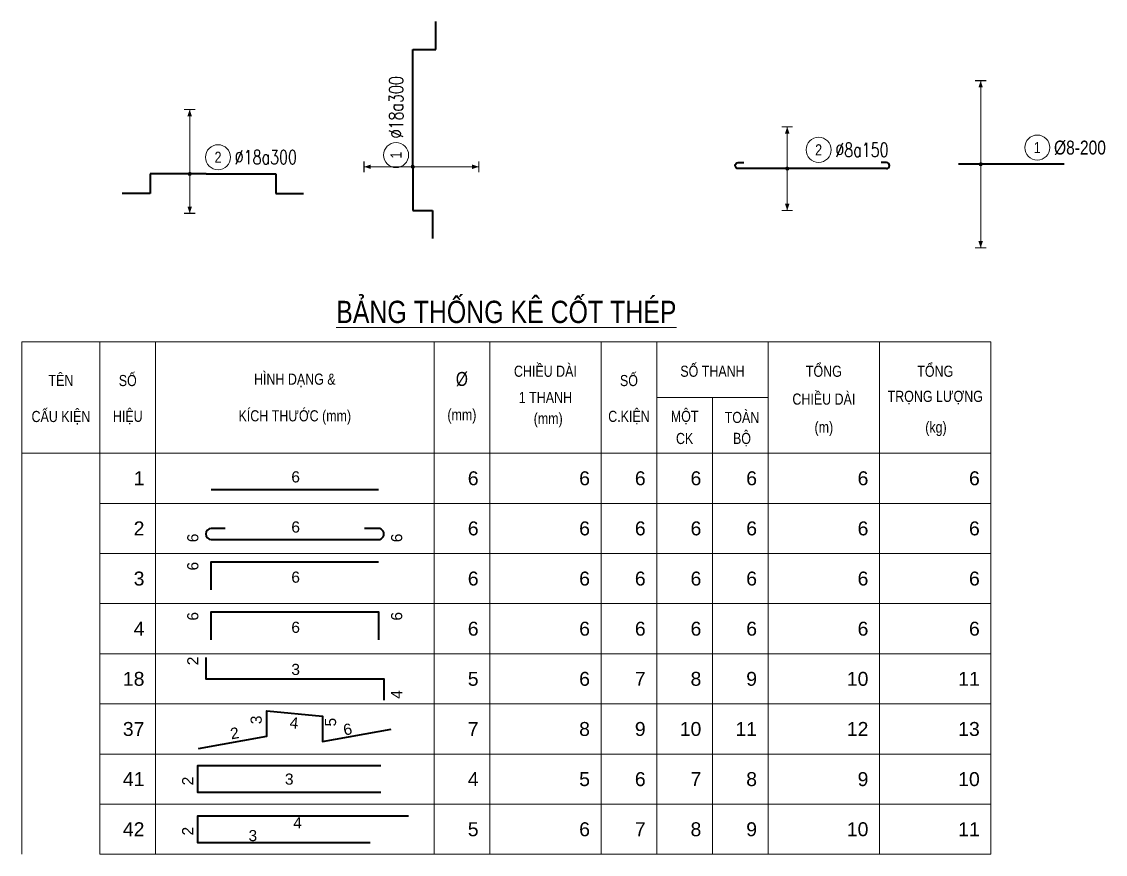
# Model space of a CAD drawing. Header units: millimetres. Extents: x -642477 to 1168880, y -27982 to 330379.
# Drawn here: x -515523 to -496063, y 11215 to 26161 of the extents above; entities that cross this region are included whole.
import ezdxf
from ezdxf.enums import TextEntityAlignment as Align

# ---------------------------------------------------------------- set-up
doc = ezdxf.new("R2010")
doc.units = ezdxf.units.MM
doc.linetypes.add('HIDDEN', pattern=[0.375, 0.25, -0.125])
doc.layers.get('0').update_dxf_attribs({"lineweight": 20})
for name, color, linetype, lineweight in [('kata_text', 7, 'Continuous', 30), ('kata_thep - H', 4, 'Continuous', 35), ('kata_thep - V', 4, 'HIDDEN', 35), ('NDC_S_DIM', 1, 'Continuous', 15), ('NDC_S_LEADER', 1, 'Continuous', 15), ('NDC_S_REBAR', 4, 'Continuous', 35), ('NDC_S_VN TEXT', 7, 'Continuous', 20), ('NDC_Table', 3, 'Continuous', 20)]:
    doc.layers.add(name, color=color, linetype=linetype, lineweight=lineweight)
doc.styles.add('ARIAL', font='arial.ttf', dxfattribs={"width": 0.8})
doc.styles.add('kata_text', font='arial.ttf', dxfattribs={"width": 0.8})
doc.styles.add('NDC_EN TXT', font='romans.shx', dxfattribs={"width": 0.8})

# ---------------------------------------------------------------- blocks, each defined once
blk = doc.blocks.new('*U518')
h = blk.add_hatch(color=6)
edge = h.paths.add_edge_path()
edge.add_arc((0, 0), 0.3, 0, 360)
at = {"layer": 'NDC_S_DIM', "color": 8}
for q in [(0, 8.75), (0, -11.85)]:
    blk.add_line((0, 0), q, dxfattribs=at)
for points in [[(-1, 8.75, 0.2, 0.2, 0), (1, 8.75, 0, 0, 0)], [(-1, -11.85, 0.2, 0.2, 0), (1, -11.85, 0, 0, 0)]]:
    blk.add_lwpolyline(points, format="xyseb", dxfattribs=at)
at = {"layer": 'NDC_S_DIM'}
blk.add_circle((2.1, 3), 2.25, dxfattribs=at)
at = {"layer": 'NDC_S_DIM', "color": 6}
blk.add_circle((0, 0), 0.3, dxfattribs=at)
at = {"layer": 'NDC_S_DIM', "color": 8}
for points in [[(-0.4, 7.55), (0, 8.75), (0.4, 7.55)], [(-0.4, -10.65), (0, -11.85), (0.4, -10.65)]]:
    blk.add_solid(points, dxfattribs=at)
at = {"layer": 'NDC_S_REBAR'}
for p, q in [((0, 0), (-7.85, 0)), ((-7.85, 0), (-7.85, -3.52)), ((0, 0), (21.05, 0)), ((21.05, 0), (21.05, -4.16)), ((-7.85, -3.52), (-12.85, -3.52)), ((21.05, -4.16), (26.05, -4.16))]:
    blk.add_line(p, q, dxfattribs=at)
at = {"layer": 'NDC_S_VN TEXT', "style": 'ARIAL', "width": 0.8}
blk.add_attdef('KHT', text='', height=2, dxfattribs=at).set_placement((2.1, 3), align=Align.MIDDLE_CENTER)
at = {"layer": 'NDC_S_VN TEXT', "color": 3, "style": 'NDC_EN TXT', "width": 0.75}
blk.add_attdef('DKT', (5.1, 1.75), '', height=2.5, dxfattribs=at)
blk = doc.blocks.new('*U164')
h = blk.add_hatch(color=6)
edge = h.paths.add_edge_path()
edge.add_arc((-4.18, 0), 0.3, 0, 360)
at = {"layer": 'NDC_S_DIM', "color": 8}
for q in [(-4.18, 7.5), (-4.18, -7.5)]:
    blk.add_line((-4.18, 0), q, dxfattribs=at)
for points in [[(-5.18, 7.5, 0.2, 0.2, 0), (-3.18, 7.5, 0, 0, 0)], [(-5.18, -7.5, 0.2, 0.2, 0), (-3.18, -7.5, 0, 0, 0)]]:
    blk.add_lwpolyline(points, format="xyseb", dxfattribs=at)
at = {"layer": 'NDC_S_DIM'}
blk.add_circle((1.46, 3.37), 2.25, dxfattribs=at)
at = {"layer": 'NDC_S_DIM', "color": 6}
blk.add_circle((-4.18, 0), 0.3, dxfattribs=at)
at = {"layer": 'NDC_S_DIM', "color": 8}
for points in [[(-4.58, 6.3), (-4.18, 7.5), (-3.78, 6.3)], [(-4.58, -6.3), (-4.18, -7.5), (-3.78, -6.3)]]:
    blk.add_solid(points, dxfattribs=at)
at = {"layer": 'NDC_S_REBAR'}
for p, q in [((0, 0), (-12.95, 0)), ((13.63, 0), (0, 0))]:
    blk.add_line(p, q, dxfattribs=at)
for points in [[(-12.95, 0, -0.96621), (-12.99, 1.1), (-11.99, 1.1)], [(13.63, 0, 0.96621), (13.67, 1.1), (12.67, 1.1)]]:
    blk.add_lwpolyline(points, format="xyb", dxfattribs=at)
at = {"layer": 'NDC_S_VN TEXT', "style": 'ARIAL', "width": 0.8}
blk.add_attdef('KHT', text='', height=2, dxfattribs=at).set_placement((1.46, 3.37), align=Align.MIDDLE_CENTER)
at = {"layer": 'NDC_S_VN TEXT', "color": 3, "style": 'NDC_EN TXT', "width": 0.75}
blk.add_attdef('DKT', (4.46, 2.12), '', height=2.5, dxfattribs=at)
blk = doc.blocks.new('*U519')
h = blk.add_hatch(color=6)
edge = h.paths.add_edge_path()
edge.add_arc((-2.99, 0), 0.3, 0, 360)
at = {"layer": 'NDC_S_DIM', "color": 8}
for q in [(-2.99, 11.57), (-2.99, -7.07)]:
    blk.add_line((-2.99, 0), q, dxfattribs=at)
for points in [[(-3.99, 11.57, 0.2, 0.2, 0), (-1.99, 11.57, 0, 0, 0)], [(-3.99, -7.07, 0.2, 0.2, 0), (-1.99, -7.07, 0, 0, 0)]]:
    blk.add_lwpolyline(points, format="xyseb", dxfattribs=at)
at = {"layer": 'NDC_S_DIM'}
blk.add_circle((2.1, 3), 2.25, dxfattribs=at)
at = {"layer": 'NDC_S_DIM', "color": 6}
blk.add_circle((-2.99, 0), 0.3, dxfattribs=at)
at = {"layer": 'NDC_S_DIM', "color": 8}
for points in [[(-3.39, 10.37), (-2.99, 11.57), (-2.59, 10.37)], [(-3.39, -5.87), (-2.99, -7.07), (-2.59, -5.87)]]:
    blk.add_solid(points, dxfattribs=at)
at = {"layer": 'NDC_S_REBAR'}
for p, q in [((0, 0), (-10.09, 0)), ((-10.09, 0), (-10.09, -3.5)), ((0, 0), (12.46, 0)), ((12.46, 0), (12.46, -3.5)), ((-10.09, -3.5), (-15.09, -3.5)), ((12.46, -3.5), (17.46, -3.5))]:
    blk.add_line(p, q, dxfattribs=at)
at = {"layer": 'NDC_S_VN TEXT', "style": 'ARIAL', "width": 0.8}
blk.add_attdef('KHT', text='', height=2, dxfattribs=at).set_placement((2.1, 3), align=Align.MIDDLE_CENTER)
at = {"layer": 'NDC_S_VN TEXT', "color": 3, "style": 'NDC_EN TXT', "width": 0.75}
blk.add_attdef('DKT', (5.1, 1.75), '', height=2.5, dxfattribs=at)
blk = doc.blocks.new('dang01')
at = {"layer": 'NDC_S_REBAR'}
blk.add_line((3405, -650), (6405, -650), dxfattribs=at)
at = {"layer": 'NDC_Table'}
for p, q in [((0, 0), (0, -900)), ((1405, 0), (1405, -900)), ((2405, 0), (2405, -900)), ((7405, 0), (7405, -900)), ((8405, 0), (8405, -900)), ((10405, 0), (10405, -900)), ((11405, 0), (11405, -900)), ((12405, 0), (12405, -900)), ((13405, 0), (13405, -900)), ((15405, 0), (15405, -900)), ((17405, 0), (17405, -900)), ((1405, -900), (17405, -900))]:
    blk.add_line(p, q, dxfattribs=at)
at = {"layer": 'NDC_S_VN TEXT', "style": 'ARIAL'}
for p in [(2205, -450), (8205, -450), (10205, -450), (11205, -450), (12205, -450), (13205, -450), (15205, -450), (17205, -450)]:
    blk.add_attdef('D03', text='', height=250, dxfattribs=at).set_placement(p, align=Align.MIDDLE_RIGHT)
blk.add_attdef('00000000', text='', height=200, dxfattribs=at).set_placement((4920, -425), align=Align.MIDDLE_CENTER)
blk = doc.blocks.new('dang02')
at = {"layer": 'NDC_S_REBAR'}
blk.add_lwpolyline([(3655, -450), (3405, -450, 1), (3405, -650), (6405, -650, 1.000854), (6405, -450), (6155, -450)], format="xyb", dxfattribs=at)
at = {"layer": 'NDC_Table'}
for p, q in [((0, 0), (0, -900)), ((1405, 0), (1405, -900)), ((2405, 0), (2405, -900)), ((7405, 0), (7405, -900)), ((8405, 0), (8405, -900)), ((10405, 0), (10405, -900)), ((11405, 0), (11405, -900)), ((12405, 0), (12405, -900)), ((13405, 0), (13405, -900)), ((15405, 0), (15405, -900)), ((17405, 0), (17405, -900)), ((1405, -900), (17405, -900))]:
    blk.add_line(p, q, dxfattribs=at)
at = {"layer": 'NDC_S_VN TEXT', "style": 'ARIAL'}
for p in [(2205, -450), (8205, -450), (10205, -450), (11205, -450), (12205, -450), (13205, -450), (15205, -450), (17205, -450)]:
    blk.add_attdef('D03', text='', height=250, dxfattribs=at).set_placement(p, align=Align.MIDDLE_RIGHT)
for p in [(3073, -699), (6733, -699)]:
    blk.add_attdef('D03', text='', height=200, rotation=90, dxfattribs=at).set_placement(p, align=Align.MIDDLE_LEFT)
blk.add_attdef('D03', text='', height=200, dxfattribs=at).set_placement((4920, -425), align=Align.MIDDLE_CENTER)
blk = doc.blocks.new('dang03')
at = {"layer": 'NDC_S_REBAR'}
blk.add_lwpolyline([(3405, -650), (3405, -150), (6405, -150)], dxfattribs=at)
at = {"layer": 'NDC_Table'}
for p, q in [((0, 0), (0, -900)), ((1405, 0), (1405, -900)), ((2405, 0), (2405, -900)), ((7405, 0), (7405, -900)), ((8405, 0), (8405, -900)), ((10405, 0), (10405, -900)), ((11405, 0), (11405, -900)), ((12405, 0), (12405, -900)), ((13405, 0), (13405, -900)), ((15405, 0), (15405, -900)), ((17405, 0), (17405, -900)), ((1405, -900), (17405, -900))]:
    blk.add_line(p, q, dxfattribs=at)
at = {"layer": 'NDC_S_VN TEXT', "style": 'ARIAL'}
blk.add_attdef('09', text='', height=200, rotation=90, dxfattribs=at).set_placement((3073, -150), align=Align.MIDDLE_RIGHT)
for tag, p in [('10', (2205, -450)), ('07', (8205, -450)), ('06', (10205, -450)), ('05', (11205, -450)), ('04', (12205, -450)), ('03', (13205, -450)), ('02', (15205, -450)), ('01', (17205, -450))]:
    blk.add_attdef(tag, text='', height=250, dxfattribs=at).set_placement(p, align=Align.MIDDLE_RIGHT)
blk.add_attdef('08', text='', height=200, dxfattribs=at).set_placement((4920, -425), align=Align.MIDDLE_CENTER)
blk = doc.blocks.new('dang04')
at = {"layer": 'NDC_S_REBAR'}
blk.add_lwpolyline([(3405, -650), (3405, -150), (6405, -150), (6405, -650)], dxfattribs=at)
at = {"layer": 'NDC_Table'}
for p, q in [((0, 0), (0, -900)), ((1405, 0), (1405, -900)), ((2405, 0), (2405, -900)), ((7405, 0), (7405, -900)), ((8405, 0), (8405, -900)), ((10405, 0), (10405, -900)), ((11405, 0), (11405, -900)), ((12405, 0), (12405, -900)), ((13405, 0), (13405, -900)), ((15405, 0), (15405, -900)), ((17405, 0), (17405, -900)), ((1405, -900), (17405, -900))]:
    blk.add_line(p, q, dxfattribs=at)
at = {"layer": 'NDC_S_VN TEXT', "style": 'ARIAL'}
for p in [(3073, -150), (6733, -150)]:
    blk.add_attdef('D03', text='', height=200, rotation=90, dxfattribs=at).set_placement(p, align=Align.MIDDLE_RIGHT)
for p in [(2205, -450), (8205, -450), (10205, -450), (11205, -450), (12205, -450), (13205, -450), (15205, -450), (17205, -450)]:
    blk.add_attdef('D03', text='', height=250, dxfattribs=at).set_placement(p, align=Align.MIDDLE_RIGHT)
blk.add_attdef('D03', text='', height=200, dxfattribs=at).set_placement((4920, -425), align=Align.MIDDLE_CENTER)
blk = doc.blocks.new('dang18')
at = {"layer": 'NDC_S_REBAR'}
blk.add_lwpolyline([(3305, -69), (3305, -450), (6505, -450), (6505, -831)], dxfattribs=at)
at = {"layer": 'NDC_Table'}
for p, q in [((0, 0), (0, -900)), ((1405, 0), (1405, -900)), ((2405, 0), (2405, -900)), ((7405, 0), (7405, -900)), ((8405, 0), (8405, -900)), ((10405, 0), (10405, -900)), ((11405, 0), (11405, -900)), ((12405, 0), (12405, -900)), ((13405, 0), (13405, -900)), ((15405, 0), (15405, -900)), ((17405, 0), (17405, -900)), ((1405, -900), (17405, -900))]:
    blk.add_line(p, q, dxfattribs=at)
at = {"layer": 'NDC_S_VN TEXT', "style": 'ARIAL'}
blk.add_attdef('002', text='', height=200, rotation=90, dxfattribs=at).set_placement((3073, -52), align=Align.MIDDLE_RIGHT)
blk.add_attdef('003', text='', height=200, dxfattribs=at).set_placement((4920, -281), align=Align.MIDDLE_CENTER)
for tag, p in [('001', (2205, -450)), ('005', (8205, -450)), ('006', (10205, -450)), ('007', (11205, -450)), ('008', (12205, -450)), ('009', (13205, -450)), ('010', (15205, -450)), ('011', (17205, -450))]:
    blk.add_attdef(tag, text='', height=250, dxfattribs=at).set_placement(p, align=Align.MIDDLE_RIGHT)
blk.add_attdef('004', text='', height=200, rotation=90, dxfattribs=at).set_placement((6733, -809), align=Align.MIDDLE_LEFT)
blk = doc.blocks.new('dang37')
at = {"layer": 'NDC_S_REBAR'}
blk.add_lwpolyline([(3175, -799), (4405, -579), (4405, -122), (5400, -220), (5400, -677), (6636, -455)], dxfattribs=at)
at = {"layer": 'NDC_Table'}
for p, q in [((0, 0), (0, -900)), ((1405, 0), (1405, -900)), ((2405, 0), (2405, -900)), ((7405, 0), (7405, -900)), ((8405, 0), (8405, -900)), ((10405, 0), (10405, -900)), ((11405, 0), (11405, -900)), ((12405, 0), (12405, -900)), ((13405, 0), (13405, -900)), ((15405, 0), (15405, -900)), ((17405, 0), (17405, -900)), ((1405, -900), (17405, -900))]:
    blk.add_line(p, q, dxfattribs=at)
at = {"layer": 'NDC_S_VN TEXT', "style": 'ARIAL'}
for tag, rotation, p in [('003', 90, (4211, -287)), ('005', 90, (5546, -328)), ('004', 354, (4892, -340))]:
    blk.add_attdef(tag, text='', height=200, rotation=rotation, dxfattribs=at).set_placement(p, align=Align.MIDDLE_CENTER)
for tag, p in [('001', (2205, -450)), ('007', (8205, -450)), ('008', (10205, -450)), ('009', (11205, -450)), ('010', (12205, -450)), ('011', (13205, -450)), ('012', (15205, -450)), ('013', (17205, -450))]:
    blk.add_attdef(tag, text='', height=250, dxfattribs=at).set_placement(p, align=Align.MIDDLE_RIGHT)
blk.add_attdef('006', text='', height=200, rotation=10, dxfattribs=at).set_placement((5777, -469), align=Align.MIDDLE_LEFT)
blk.add_attdef('002', text='', height=200, rotation=10, dxfattribs=at).set_placement((3852, -683), align=Align.BOTTOM_CENTER)
blk = doc.blocks.new('dang41')
at = {"layer": 'NDC_S_REBAR'}
blk.add_lwpolyline([(6449, -692), (3161, -692), (3161, -208), (6449, -208)], dxfattribs=at)
at = {"layer": 'NDC_Table'}
for p, q in [((0, 0), (0, -900)), ((1405, 0), (1405, -900)), ((2405, 0), (2405, -900)), ((7405, 0), (7405, -900)), ((8405, 0), (8405, -900)), ((10405, 0), (10405, -900)), ((11405, 0), (11405, -900)), ((12405, 0), (12405, -900)), ((13405, 0), (13405, -900)), ((15405, 0), (15405, -900)), ((17405, 0), (17405, -900)), ((1405, -900), (17405, -900))]:
    blk.add_line(p, q, dxfattribs=at)
at = {"layer": 'NDC_S_VN TEXT', "style": 'ARIAL'}
for tag, p in [('001', (2205, -450)), ('004', (8205, -450)), ('005', (10205, -450)), ('006', (11205, -450)), ('007', (12205, -450)), ('08', (13205, -450)), ('009', (15205, -450)), ('010', (17205, -450))]:
    blk.add_attdef(tag, text='', height=250, dxfattribs=at).set_placement(p, align=Align.MIDDLE_RIGHT)
blk.add_attdef('002', text='', height=200, rotation=90, dxfattribs=at).set_placement((2981, -484), align=Align.MIDDLE_CENTER)
blk.add_attdef('003', text='', height=200, dxfattribs=at).set_placement((4805, -450), align=Align.MIDDLE_CENTER)
blk = doc.blocks.new('dang42')
at = {"layer": 'NDC_S_REBAR'}
blk.add_lwpolyline([(6257, -692), (3161, -692), (3161, -208), (6949, -208)], dxfattribs=at)
at = {"layer": 'NDC_Table'}
for p, q in [((0, 0), (0, -900)), ((1405, 0), (1405, -900)), ((2405, 0), (2405, -900)), ((7405, 0), (7405, -900)), ((8405, 0), (8405, -900)), ((10405, 0), (10405, -900)), ((11405, 0), (11405, -900)), ((12405, 0), (12405, -900)), ((13405, 0), (13405, -900)), ((15405, 0), (15405, -900)), ((17405, 0), (17405, -900)), ((1405, -900), (17405, -900))]:
    blk.add_line(p, q, dxfattribs=at)
at = {"layer": 'NDC_S_VN TEXT', "style": 'ARIAL'}
for tag, p in [('001', (2205, -450)), ('005', (8205, -450)), ('006', (10205, -450)), ('007', (11205, -450)), ('008', (12205, -450)), ('09', (13205, -450)), ('010', (15205, -450)), ('011', (17205, -450))]:
    blk.add_attdef(tag, text='', height=250, dxfattribs=at).set_placement(p, align=Align.MIDDLE_RIGHT)
blk.add_attdef('002', text='', height=200, rotation=90, dxfattribs=at).set_placement((2981, -484), align=Align.MIDDLE_CENTER)
for tag, p in [('004', (4954, -335)), ('003', (4151, -564))]:
    blk.add_attdef(tag, text='', height=200, dxfattribs=at).set_placement(p, align=Align.MIDDLE_CENTER)
blk = doc.blocks.new('Tieude')
at = {"layer": 'NDC_Table'}
for p, q in [((0, 2000), (0, 0)), ((0, 2000), (17405, 2000)), ((1405, 2000), (1405, 0)), ((2405, 2000), (2405, 0)), ((7405, 2000), (7405, 0)), ((8405, 2000), (8405, 0)), ((10405, 2000), (10405, 0)), ((11405, 1000), (11405, 2000)), ((13405, 2000), (13405, 0)), ((15405, 2000), (15405, 0)), ((17405, 2000), (17405, 0)), ((11405, 1000), (13405, 1000)), ((11405, 1000), (11405, 0)), ((12405, 1000), (12405, 0)), ((0, 0), (17405, 0))]:
    blk.add_line(p, q, dxfattribs=at)
at = {"layer": 'NDC_S_VN TEXT', "style": 'ARIAL', "width": 0.8}
for s, height, p in [('%%UBẢNG THỐNG KÊ CỐT THÉP', 400, (8703, 2594)), ('CHIỀU DÀI', 200, (9405, 1500)), ('SỐ THANH', 200, (12405, 1500)), ('TỔNG', 200, (14405, 1500)), ('TỔNG', 200, (16405, 1500)), ('TÊN', 200, (705, 1333)), ('SỐ', 200, (1905, 1333)), ('HÌNH DẠNG &', 200, (4905, 1333)), ('%%C', 250, (7905, 1333)), ('SỐ', 200, (10905, 1333)), ('1 THANH', 200, (9405, 1000)), ('CHIỀU DÀI', 200, (14405, 1000)), ('TRỌNG LƯỢNG', 200, (16405, 1000)), ('CẤU KIỆN', 200, (705, 667)), ('HIỆU', 200, (1905, 667)), ('KÍCH THƯỚC (mm)', 200, (4905, 667)), ('(mm)', 200, (7905, 667)), ('C.KIỆN', 200, (10905, 667)), ('MỘT', 200, (11905, 667)), ('TOÀN', 200, (12935, 667)), ('(mm)', 200, (9455, 599)), ('BỘ', 200, (12935, 271)), ('(m)', 200, (14405, 443)), ('(kg)', 200, (16418, 443)), ('CK', 200, (11905, 264))]:
    blk.add_text(s, height=height, dxfattribs=at).set_placement(p, align=Align.MIDDLE)
blk = doc.blocks.new('Bo tri thep bien phap')
h = blk.add_hatch(color=6)
edge = h.paths.add_edge_path()
edge.add_arc((-3, 0), 0.3, 0, 360)
at = {"layer": 'NDC_S_DIM', "color": 8}
for q in [(-3, 15), (-3, -15)]:
    blk.add_line((-3, 0), q, dxfattribs=at)
for points in [[(-4, 15, 0.2, 0.2, 0), (-2, 15, 0, 0, 0)], [(-4, -15, 0.2, 0.2, 0), (-2, -15, 0, 0, 0)]]:
    blk.add_lwpolyline(points, format="xyseb", dxfattribs=at)
at = {"layer": 'NDC_S_DIM'}
blk.add_circle((7.17, 3), 2.25, dxfattribs=at)
at = {"layer": 'NDC_S_DIM', "color": 6}
blk.add_circle((-3, 0), 0.3, dxfattribs=at)
at = {"layer": 'NDC_S_DIM', "color": 8}
for points in [[(-3.4, 13.8), (-3, 15), (-2.6, 13.8)], [(-3.4, -13.8), (-3, -15), (-2.6, -13.8)]]:
    blk.add_solid(points, dxfattribs=at)
at = {"layer": 'NDC_S_REBAR'}
for p, q in [((0, 0), (-7, 0)), ((12, 0), (0, 0))]:
    blk.add_line(p, q, dxfattribs=at)
at = {"layer": 'NDC_S_VN TEXT', "style": 'ARIAL', "width": 0.8}
blk.add_attdef('KHT', text='', height=2, dxfattribs=at).set_placement((7.17, 3), align=Align.MIDDLE_CENTER)
at = {"layer": 'NDC_S_VN TEXT', "color": 3, "style": 'NDC_EN TXT', "width": 0.75}
blk.add_attdef('DKT', (10.17, 1.75), '', height=2.5, dxfattribs=at)
blk = doc.blocks.new('Iso san')
at = {"layer": 'kata_text'}
blk.add_blockref('Tieude', (0, 0), dxfattribs=at)
ref = blk.add_blockref('dang01', (0, 0), dxfattribs=at)
ref.add_attrib('D03', '1', dxfattribs={"height": 250, "style": 'kata_text'}).set_placement((2205, -450), align=Align.MIDDLE_RIGHT)
ref.add_attrib('00000000', '6', dxfattribs={"height": 200, "style": 'kata_text'}).set_placement((4920, -425), align=Align.MIDDLE_CENTER)
ref.add_attrib('D03', '6', dxfattribs={"height": 250, "style": 'kata_text'}).set_placement((8205, -450), align=Align.MIDDLE_RIGHT)
ref.add_attrib('D03', '6', dxfattribs={"height": 250, "style": 'kata_text'}).set_placement((10205, -450), align=Align.MIDDLE_RIGHT)
ref.add_attrib('D03', '6', dxfattribs={"height": 250, "style": 'kata_text'}).set_placement((11205, -450), align=Align.MIDDLE_RIGHT)
ref.add_attrib('D03', '6', dxfattribs={"height": 250, "style": 'kata_text'}).set_placement((12205, -450), align=Align.MIDDLE_RIGHT)
ref.add_attrib('D03', '6', dxfattribs={"height": 250, "style": 'kata_text'}).set_placement((13205, -450), align=Align.MIDDLE_RIGHT)
ref.add_attrib('D03', '6', dxfattribs={"height": 250, "style": 'kata_text'}).set_placement((15205, -450), align=Align.MIDDLE_RIGHT)
ref.add_attrib('D03', '6', dxfattribs={"height": 250, "style": 'kata_text'}).set_placement((17205, -450), align=Align.MIDDLE_RIGHT)
ref = blk.add_blockref('dang02', (0, -900), dxfattribs=at)
ref.add_attrib('D03', '2', dxfattribs={"height": 250, "style": 'kata_text'}).set_placement((2205, -1350), align=Align.MIDDLE_RIGHT)
ref.add_attrib('D03', '6', dxfattribs={"height": 200, "rotation": 90, "style": 'kata_text'}).set_placement((3073, -1599), align=Align.MIDDLE_LEFT)
ref.add_attrib('D03', '6', dxfattribs={"height": 200, "style": 'kata_text'}).set_placement((4920, -1325), align=Align.MIDDLE_CENTER)
ref.add_attrib('D03', '6', dxfattribs={"height": 200, "rotation": 90, "style": 'kata_text'}).set_placement((6733, -1599), align=Align.MIDDLE_LEFT)
ref.add_attrib('D03', '6', dxfattribs={"height": 250, "style": 'kata_text'}).set_placement((8205, -1350), align=Align.MIDDLE_RIGHT)
ref.add_attrib('D03', '6', dxfattribs={"height": 250, "style": 'kata_text'}).set_placement((10205, -1350), align=Align.MIDDLE_RIGHT)
ref.add_attrib('D03', '6', dxfattribs={"height": 250, "style": 'kata_text'}).set_placement((11205, -1350), align=Align.MIDDLE_RIGHT)
ref.add_attrib('D03', '6', dxfattribs={"height": 250, "style": 'kata_text'}).set_placement((12205, -1350), align=Align.MIDDLE_RIGHT)
ref.add_attrib('D03', '6', dxfattribs={"height": 250, "style": 'kata_text'}).set_placement((13205, -1350), align=Align.MIDDLE_RIGHT)
ref.add_attrib('D03', '6', dxfattribs={"height": 250, "style": 'kata_text'}).set_placement((15205, -1350), align=Align.MIDDLE_RIGHT)
ref.add_attrib('D03', '6', dxfattribs={"height": 250, "style": 'kata_text'}).set_placement((17205, -1350), align=Align.MIDDLE_RIGHT)
ref = blk.add_blockref('dang03', (0, -1800), dxfattribs=at)
ref.add_attrib('10', '3', dxfattribs={"height": 250, "style": 'kata_text'}).set_placement((2205, -2250), align=Align.MIDDLE_RIGHT)
ref.add_attrib('09', '6', dxfattribs={"height": 200, "rotation": 90, "style": 'kata_text'}).set_placement((3073, -1950), align=Align.MIDDLE_RIGHT)
ref.add_attrib('08', '6', dxfattribs={"height": 200, "style": 'kata_text'}).set_placement((4920, -2225), align=Align.MIDDLE_CENTER)
ref.add_attrib('07', '6', dxfattribs={"height": 250, "style": 'kata_text'}).set_placement((8205, -2250), align=Align.MIDDLE_RIGHT)
ref.add_attrib('06', '6', dxfattribs={"height": 250, "style": 'kata_text'}).set_placement((10205, -2250), align=Align.MIDDLE_RIGHT)
ref.add_attrib('05', '6', dxfattribs={"height": 250, "style": 'kata_text'}).set_placement((11205, -2250), align=Align.MIDDLE_RIGHT)
ref.add_attrib('04', '6', dxfattribs={"height": 250, "style": 'kata_text'}).set_placement((12205, -2250), align=Align.MIDDLE_RIGHT)
ref.add_attrib('03', '6', dxfattribs={"height": 250, "style": 'kata_text'}).set_placement((13205, -2250), align=Align.MIDDLE_RIGHT)
ref.add_attrib('02', '6', dxfattribs={"height": 250, "style": 'kata_text'}).set_placement((15205, -2250), align=Align.MIDDLE_RIGHT)
ref.add_attrib('01', '6', dxfattribs={"height": 250, "style": 'kata_text'}).set_placement((17205, -2250), align=Align.MIDDLE_RIGHT)
ref = blk.add_blockref('dang04', (0, -2700), dxfattribs=at)
ref.add_attrib('D03', '4', dxfattribs={"height": 250, "style": 'kata_text'}).set_placement((2205, -3150), align=Align.MIDDLE_RIGHT)
ref.add_attrib('D03', '6', dxfattribs={"height": 200, "rotation": 90, "style": 'kata_text'}).set_placement((3073, -2850), align=Align.MIDDLE_RIGHT)
ref.add_attrib('D03', '6', dxfattribs={"height": 200, "style": 'kata_text'}).set_placement((4920, -3125), align=Align.MIDDLE_CENTER)
ref.add_attrib('D03', '6', dxfattribs={"height": 200, "rotation": 90, "style": 'kata_text'}).set_placement((6733, -2850), align=Align.MIDDLE_RIGHT)
ref.add_attrib('D03', '6', dxfattribs={"height": 250, "style": 'kata_text'}).set_placement((8205, -3150), align=Align.MIDDLE_RIGHT)
ref.add_attrib('D03', '6', dxfattribs={"height": 250, "style": 'kata_text'}).set_placement((10205, -3150), align=Align.MIDDLE_RIGHT)
ref.add_attrib('D03', '6', dxfattribs={"height": 250, "style": 'kata_text'}).set_placement((11205, -3150), align=Align.MIDDLE_RIGHT)
ref.add_attrib('D03', '6', dxfattribs={"height": 250, "style": 'kata_text'}).set_placement((12205, -3150), align=Align.MIDDLE_RIGHT)
ref.add_attrib('D03', '6', dxfattribs={"height": 250, "style": 'kata_text'}).set_placement((13205, -3150), align=Align.MIDDLE_RIGHT)
ref.add_attrib('D03', '6', dxfattribs={"height": 250, "style": 'kata_text'}).set_placement((15205, -3150), align=Align.MIDDLE_RIGHT)
ref.add_attrib('D03', '6', dxfattribs={"height": 250, "style": 'kata_text'}).set_placement((17205, -3150), align=Align.MIDDLE_RIGHT)
ref = blk.add_blockref('dang18', (0, -3600), dxfattribs=at)
ref.add_attrib('001', '18', dxfattribs={"height": 250, "style": 'kata_text'}).set_placement((2205, -4050), align=Align.MIDDLE_RIGHT)
ref.add_attrib('002', '2', dxfattribs={"height": 200, "rotation": 90, "style": 'kata_text'}).set_placement((3073, -3652), align=Align.MIDDLE_RIGHT)
ref.add_attrib('003', '3', dxfattribs={"height": 200, "style": 'kata_text'}).set_placement((4920, -3881), align=Align.MIDDLE_CENTER)
ref.add_attrib('004', '4', dxfattribs={"height": 200, "rotation": 90, "style": 'kata_text'}).set_placement((6733, -4409), align=Align.MIDDLE_LEFT)
ref.add_attrib('005', '5', dxfattribs={"height": 250, "style": 'kata_text'}).set_placement((8205, -4050), align=Align.MIDDLE_RIGHT)
ref.add_attrib('006', '6', dxfattribs={"height": 250, "style": 'kata_text'}).set_placement((10205, -4050), align=Align.MIDDLE_RIGHT)
ref.add_attrib('007', '7', dxfattribs={"height": 250, "style": 'kata_text'}).set_placement((11205, -4050), align=Align.MIDDLE_RIGHT)
ref.add_attrib('008', '8', dxfattribs={"height": 250, "style": 'kata_text'}).set_placement((12205, -4050), align=Align.MIDDLE_RIGHT)
ref.add_attrib('009', '9', dxfattribs={"height": 250, "style": 'kata_text'}).set_placement((13205, -4050), align=Align.MIDDLE_RIGHT)
ref.add_attrib('010', '10', dxfattribs={"height": 250, "style": 'kata_text'}).set_placement((15205, -4050), align=Align.MIDDLE_RIGHT)
ref.add_attrib('011', '11', dxfattribs={"height": 250, "style": 'kata_text'}).set_placement((17205, -4050), align=Align.MIDDLE_RIGHT)
ref = blk.add_blockref('dang37', (0, -4500), dxfattribs=at)
ref.add_attrib('001', '37', dxfattribs={"height": 250, "style": 'kata_text'}).set_placement((2205, -4950), align=Align.MIDDLE_RIGHT)
ref.add_attrib('002', '2', dxfattribs={"height": 200, "rotation": 10, "style": 'kata_text'}).set_placement((3852, -5183), align=Align.BOTTOM_CENTER)
ref.add_attrib('003', '3', dxfattribs={"height": 200, "rotation": 90, "style": 'kata_text'}).set_placement((4211, -4787), align=Align.MIDDLE_CENTER)
ref.add_attrib('004', '4', dxfattribs={"height": 200, "rotation": 354, "style": 'kata_text'}).set_placement((4892, -4840), align=Align.MIDDLE_CENTER)
ref.add_attrib('005', '5', dxfattribs={"height": 200, "rotation": 90, "style": 'kata_text'}).set_placement((5546, -4828), align=Align.MIDDLE_CENTER)
ref.add_attrib('006', '6', dxfattribs={"height": 200, "rotation": 10, "style": 'kata_text'}).set_placement((5777, -4969), align=Align.MIDDLE_LEFT)
ref.add_attrib('007', '7', dxfattribs={"height": 250, "style": 'kata_text'}).set_placement((8205, -4950), align=Align.MIDDLE_RIGHT)
ref.add_attrib('008', '8', dxfattribs={"height": 250, "style": 'kata_text'}).set_placement((10205, -4950), align=Align.MIDDLE_RIGHT)
ref.add_attrib('009', '9', dxfattribs={"height": 250, "style": 'kata_text'}).set_placement((11205, -4950), align=Align.MIDDLE_RIGHT)
ref.add_attrib('010', '10', dxfattribs={"height": 250, "style": 'kata_text'}).set_placement((12205, -4950), align=Align.MIDDLE_RIGHT)
ref.add_attrib('011', '11', dxfattribs={"height": 250, "style": 'kata_text'}).set_placement((13205, -4950), align=Align.MIDDLE_RIGHT)
ref.add_attrib('012', '12', dxfattribs={"height": 250, "style": 'kata_text'}).set_placement((15205, -4950), align=Align.MIDDLE_RIGHT)
ref.add_attrib('013', '13', dxfattribs={"height": 250, "style": 'kata_text'}).set_placement((17205, -4950), align=Align.MIDDLE_RIGHT)
ref = blk.add_blockref('dang41', (0, -5400), dxfattribs=at)
ref.add_attrib('001', '41', dxfattribs={"height": 250, "style": 'kata_text'}).set_placement((2205, -5850), align=Align.MIDDLE_RIGHT)
ref.add_attrib('003', '3', dxfattribs={"height": 200, "style": 'kata_text'}).set_placement((4805, -5850), align=Align.MIDDLE_CENTER)
ref.add_attrib('002', '2', dxfattribs={"height": 200, "rotation": 90, "style": 'kata_text'}).set_placement((2981, -5884), align=Align.MIDDLE_CENTER)
ref.add_attrib('004', '4', dxfattribs={"height": 250, "style": 'kata_text'}).set_placement((8205, -5850), align=Align.MIDDLE_RIGHT)
ref.add_attrib('005', '5', dxfattribs={"height": 250, "style": 'kata_text'}).set_placement((10205, -5850), align=Align.MIDDLE_RIGHT)
ref.add_attrib('006', '6', dxfattribs={"height": 250, "style": 'kata_text'}).set_placement((11205, -5850), align=Align.MIDDLE_RIGHT)
ref.add_attrib('007', '7', dxfattribs={"height": 250, "style": 'kata_text'}).set_placement((12205, -5850), align=Align.MIDDLE_RIGHT)
ref.add_attrib('08', '8', dxfattribs={"height": 250, "style": 'kata_text'}).set_placement((13205, -5850), align=Align.MIDDLE_RIGHT)
ref.add_attrib('009', '9', dxfattribs={"height": 250, "style": 'kata_text'}).set_placement((15205, -5850), align=Align.MIDDLE_RIGHT)
ref.add_attrib('010', '10', dxfattribs={"height": 250, "style": 'kata_text'}).set_placement((17205, -5850), align=Align.MIDDLE_RIGHT)
ref = blk.add_blockref('dang42', (0, -6300), dxfattribs=at)
ref.add_attrib('001', '42', dxfattribs={"height": 250, "style": 'kata_text'}).set_placement((2205, -6750), align=Align.MIDDLE_RIGHT)
ref.add_attrib('003', '3', dxfattribs={"height": 200, "style": 'kata_text'}).set_placement((4151, -6864), align=Align.MIDDLE_CENTER)
ref.add_attrib('002', '2', dxfattribs={"height": 200, "rotation": 90, "style": 'kata_text'}).set_placement((2981, -6784), align=Align.MIDDLE_CENTER)
ref.add_attrib('004', '4', dxfattribs={"height": 200, "style": 'kata_text'}).set_placement((4954, -6635), align=Align.MIDDLE_CENTER)
ref.add_attrib('005', '5', dxfattribs={"height": 250, "style": 'kata_text'}).set_placement((8205, -6750), align=Align.MIDDLE_RIGHT)
ref.add_attrib('006', '6', dxfattribs={"height": 250, "style": 'kata_text'}).set_placement((10205, -6750), align=Align.MIDDLE_RIGHT)
ref.add_attrib('007', '7', dxfattribs={"height": 250, "style": 'kata_text'}).set_placement((11205, -6750), align=Align.MIDDLE_RIGHT)
ref.add_attrib('008', '8', dxfattribs={"height": 250, "style": 'kata_text'}).set_placement((12205, -6750), align=Align.MIDDLE_RIGHT)
ref.add_attrib('09', '9', dxfattribs={"height": 250, "style": 'kata_text'}).set_placement((13205, -6750), align=Align.MIDDLE_RIGHT)
ref.add_attrib('010', '10', dxfattribs={"height": 250, "style": 'kata_text'}).set_placement((15205, -6750), align=Align.MIDDLE_RIGHT)
ref.add_attrib('011', '11', dxfattribs={"height": 250, "style": 'kata_text'}).set_placement((17205, -6750), align=Align.MIDDLE_RIGHT)
at = {"layer": 'kata_thep - H'}
ref = blk.add_blockref('Bo tri thep bien phap', (17521, 5186), dxfattribs=dict(at, xscale=100, yscale=100, zscale=100))
ref.add_attrib('KHT', '1', dxfattribs={"layer": 'kata_text', "height": 200, "style": 'kata_text', "width": 0.8}).set_placement((18238, 5486), align=Align.MIDDLE_CENTER)
ref.add_attrib('DKT', '%%C8-200', (18538, 5361), dxfattribs={"layer": 'kata_text', "color": 3, "height": 250, "style": 'kata_text', "width": 0.8})
at = {"layer": 'kata_thep - H', "xscale": 100, "yscale": 100, "zscale": 100}
for name, p, values in [('*U519', (3316, 5012), {'KHT': '2', 'DKT': '%%C18a300'}), ('*U164', (14165, 5108), {'KHT': '2', 'DKT': '%%C8a150'})]:
    blk.add_blockref(name, p, dxfattribs=at).add_auto_attribs(values)
at = {"layer": 'kata_thep - V', "xscale": 100, "yscale": 100, "zscale": 100, "rotation": 90}
blk.add_blockref('*U518', (7023, 5141), dxfattribs=at).add_auto_attribs({'KHT': '1', 'DKT': '%%c18a300'})

msp = doc.modelspace()

# ---------------------------------------------------------------- block references
at = {"layer": 'NDC_S_LEADER', "ltscale": 100}
msp.add_blockref('Iso san', (-515522.7, 18415.4), dxfattribs=at)

doc.saveas('drawing.dxf')
